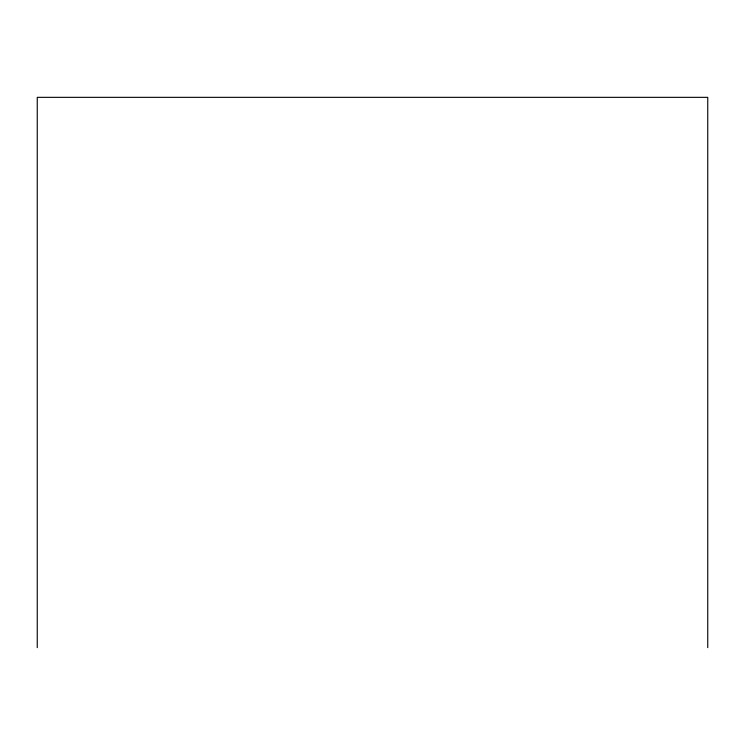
<?xml version="1.0" encoding="UTF-8"?>
<svg xmlns="http://www.w3.org/2000/svg" width="745" height="745" viewBox="0 0 745 745"><rect width="100%" height="100%" fill="white"/><g stroke="black" fill="none" stroke-linecap="round" stroke-linejoin="round"><path stroke-width="1.12" d="M707.75 647.656L707.75 97.344L37.25 97.344L37.25 647.656"/></g></svg>
